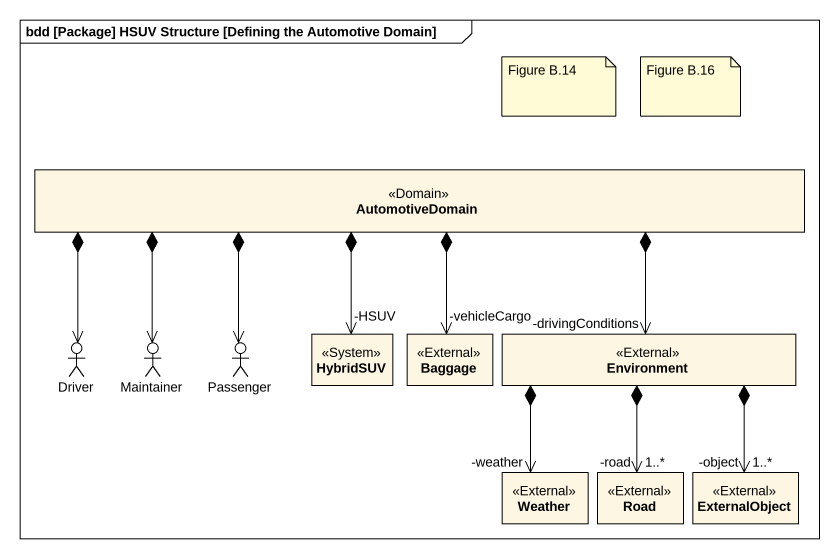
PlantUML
@startuml
mainframe bdd [Package] HSUV Structure [Defining the Automotive Domain]
allowmixing
hide circle
hide empty members
class AutomotiveDomain <<Domain>>
actor Driver
actor Maintainer
actor Passenger
class HybridSUV <<System>>
class Baggage <<External>>
class Environment <<External>>
class Weather <<External>>
class Road <<External>>
class ExternalObject <<External>>
Driver <-right-* AutomotiveDomain
Maintainer <-up-* AutomotiveDomain
Passenger <-up-* AutomotiveDomain
HybridSUV "-HSUV" <-up-* AutomotiveDomain
Baggage "-vehicleCargo" <-up-* AutomotiveDomain
Environment "-drivingConditions" <-up-* AutomotiveDomain
Weather "-weather" <-up-* Environment
Road "-road\n1..*" <-up-* Environment
ExternalObject "-object\n1..*" <-up-* Environment
note as N1
  Figure B.14
end note
note as N2
  Figure B.16
end note
@enduml
